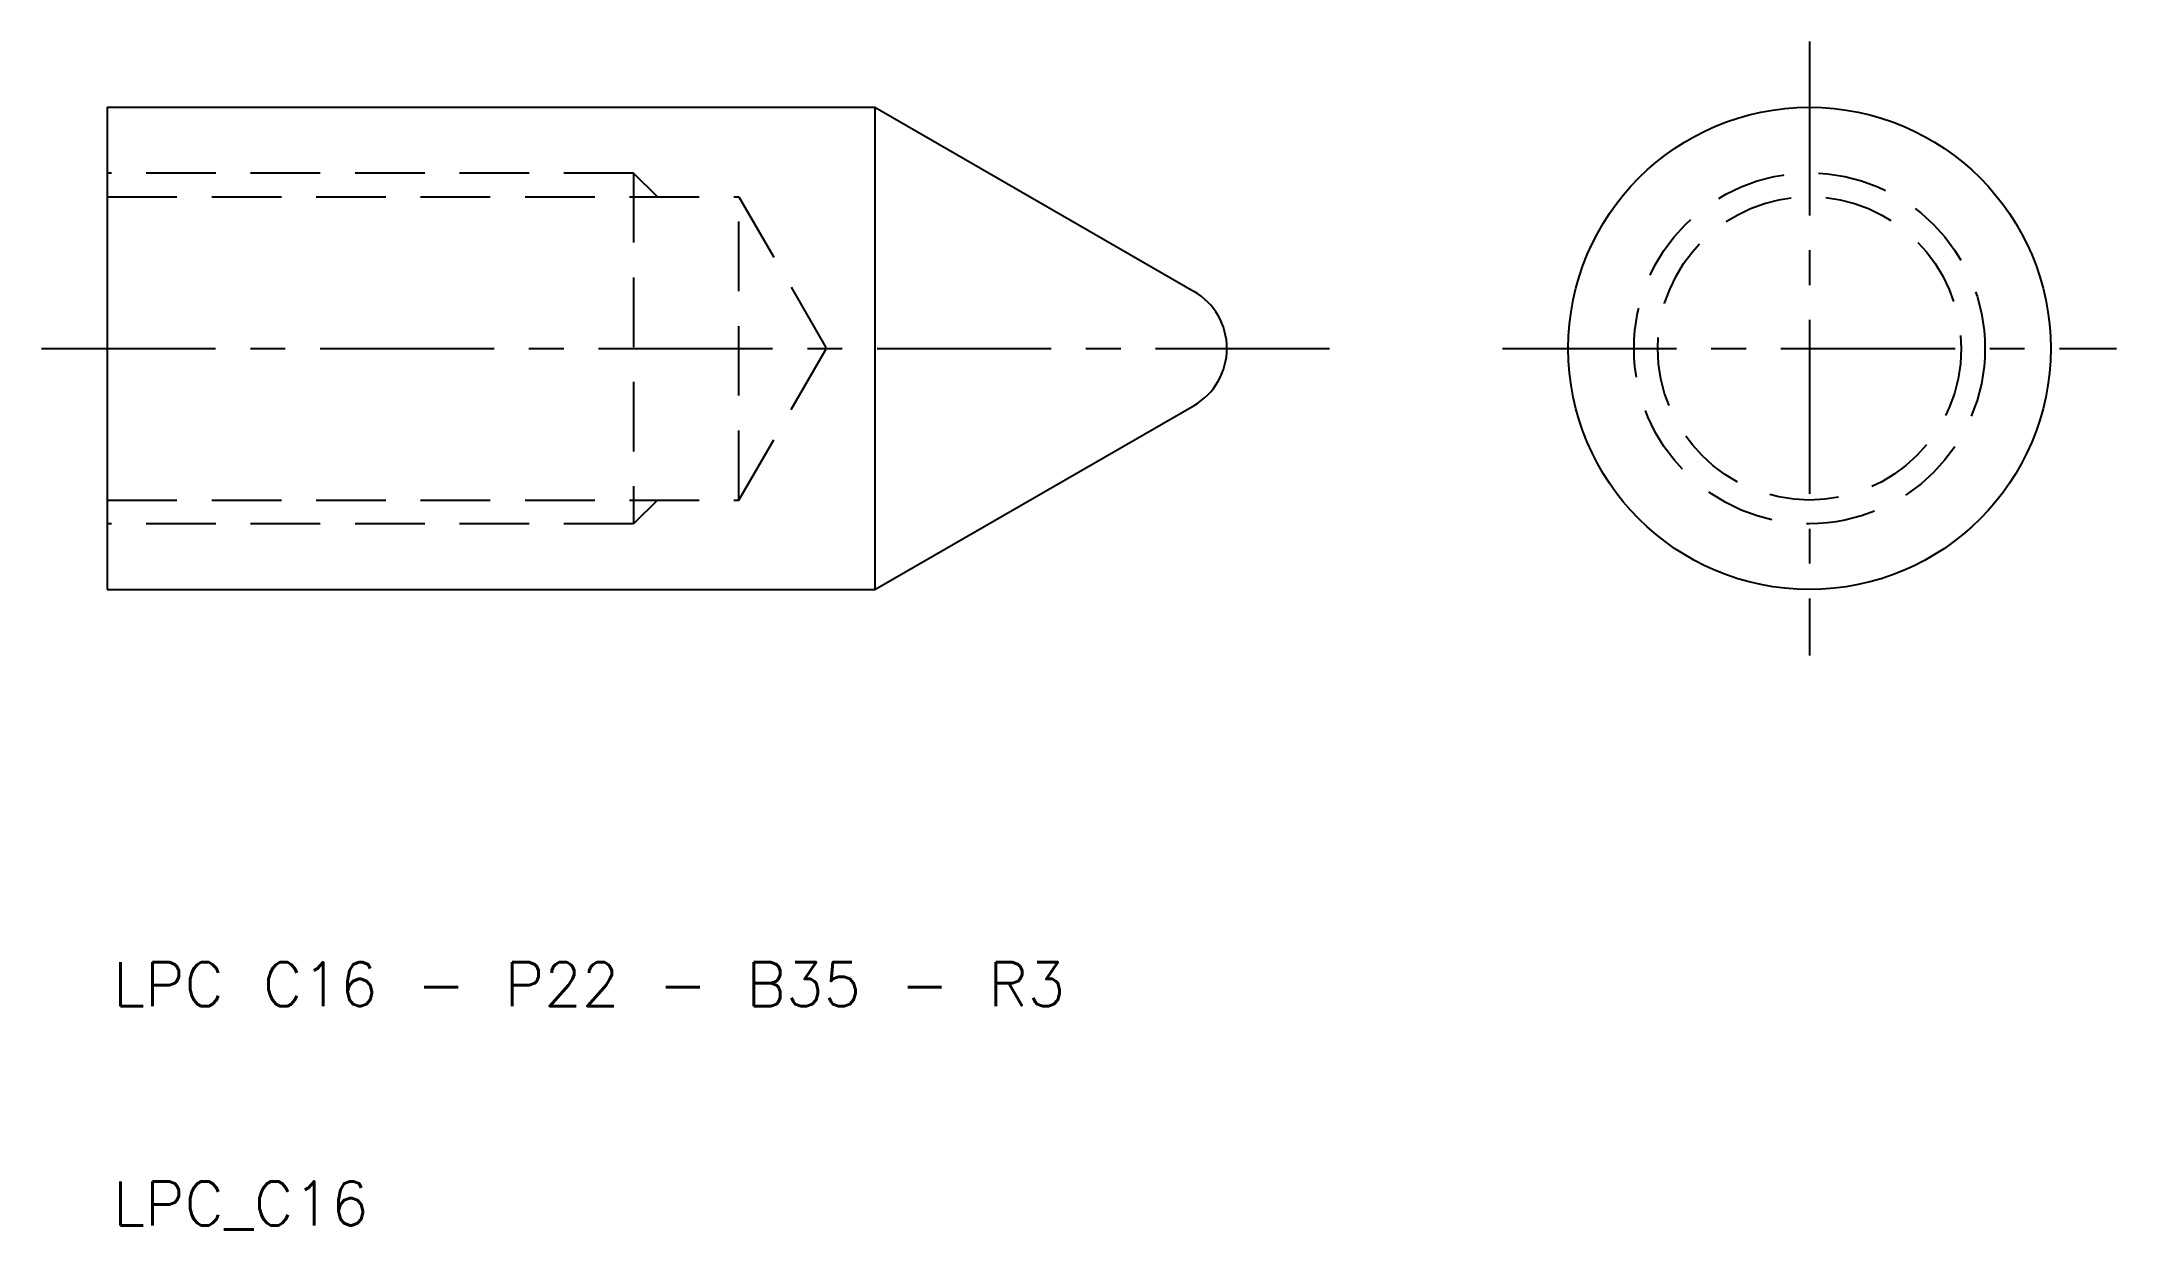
# Model space of a CAD drawing. Extents: x 32.4 to 127, y 9.8 to 64.
import ezdxf

# ---------------------------------------------------------------- set-up
doc = ezdxf.new("R2010")
doc.units = 0
doc.header["$LTSCALE"] = 0.25
doc.linetypes.add('CENTER', pattern=[50.8, 31.75, -6.35, 6.35, -6.35])
doc.linetypes.add('DASHED', pattern=[19.05, 12.7, -6.35])
doc.layers.get('0').update_dxf_attribs({"linetype": 'CONTINUOUS'})
doc.layers.add('CENTER', color=1, linetype='CENTER')
doc.styles.get("Standard").update_dxf_attribs({"font": 'txt.shx'})

msp = doc.modelspace()

# ---------------------------------------------------------------- linework, layer by layer
for p, q in [((35.384, 61), (35.384, 39)), ((35.384, 61), (70.384, 61)), ((70.384, 61), (84.937, 52.598)), ((70.384, 61), (70.384, 39)), ((70.384, 39), (84.937, 47.402)), ((35.384, 39), (70.384, 39))]:
    msp.add_line(p, q)
at = {"color": 3, "linetype": 'DASHED'}
for p, q in [((59.384, 58), (35.384, 58)), ((59.384, 58), (59.384, 42)), ((60.467, 56.917), (59.384, 58)), ((35.384, 56.917), (64.184, 56.917)), ((64.184, 43.082), (64.184, 56.917)), ((64.184, 56.917), (68.178, 50)), ((64.184, 43.082), (68.178, 50)), ((35.384, 43.082), (64.184, 43.082)), ((60.467, 43.082), (59.384, 42)), ((59.384, 42), (35.384, 42))]:
    msp.add_line(p, q, dxfattribs=at)
msp.add_circle((113, 50), 11)
for radius in [8, 6.918]:
    msp.add_circle((113, 50), radius, dxfattribs=at)
msp.add_arc((83.437, 50), 3, 300, 60)
at = {"layer": 'CENTER', "color": 1, "linetype": 'CENTER'}
for p, q in [((113, 64), (113, 36)), ((32.384, 50), (91.412, 50)), ((99, 50), (127, 50))]:
    msp.add_line(p, q, dxfattribs=at)

# ---------------------------------------------------------------- texts
for s, p in [('LPC C16 - P22 - B35 - R3', (35.643, 20)), ('LPC_C16', (35.643, 10))]:
    msp.add_text(s, height=2).set_placement(p)

doc.saveas('drawing.dxf')
